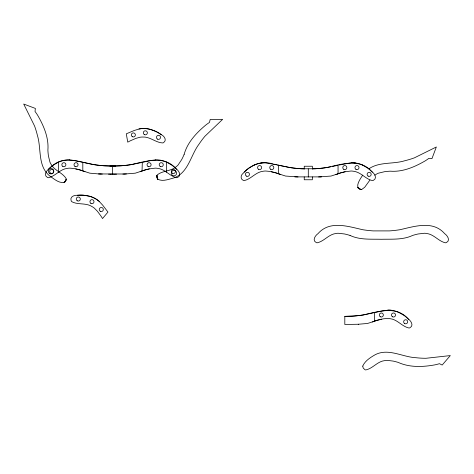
<?xml version="1.0" encoding="UTF-8"?>
<svg xmlns="http://www.w3.org/2000/svg" width="474" height="474" viewBox="0 0 474 474"><rect width="100%" height="100%" fill="white"/><g stroke="black" fill="none" stroke-linecap="round" stroke-linejoin="round"><path stroke-width="0.71" d="M66.164 179.136L65.679 180.914L64.055 182.543M157.06 175.368L156.906 177.217L157.889 179.314M66.111 179.782L66.153 179.474A2.992 2.992 0 0 0 66.087 178.508C62.438 172.506 54.196 170.616 50.919 164.04A15.553 15.553 0 0 1 49.93 162.084L48.413 155.833A67.278 67.278 0 0 1 47.892 150.098C48.899 137.792 43.774 125.894 37.736 115.425A48.727 48.727 0 0 0 36.504 113.517L35.023 111.431L35.372 108.428L23.7 104.037L34.566 125.989A87.287 87.287 0 0 1 37.428 135.487C41.534 148.818 37.517 166.024 49.622 175.878C53.829 178.71 58.912 183.539 64.346 182.383M156.888 176.008L156.953 175.706A2.992 2.992 0 0 1 157.35 174.817C162.825 170.427 171.221 171.469 176.547 166.415A15.553 15.553 0 0 0 178.147 164.911L181.708 159.554A67.278 67.278 0 0 0 184.161 154.34M184.149 154.34C187.437 142.443 196.307 133.004 205.562 125.237A48.727 48.727 0 0 1 207.369 123.862L209.478 122.41L210.178 119.466L222.644 119.335L204.928 136.245A87.287 87.287 0 0 0 198.991 144.191C190.572 155.312 188.462 172.862 173.721 177.975C168.797 179.202 162.369 182.004 157.658 179.059M362.734 175.143C360.501 178.467 353.509 188.166 361.253 189.446M369.874 180.132L364.696 187.271L361.869 189.369A2.992 2.992 0 0 1 360.904 189.44L360.596 189.393M110.389 166.048L105.595 165.87A115.775 115.775 0 0 1 93.745 164.597C80.011 162.286 63.842 155.034 51.903 166.22C48.946 168.495 41.985 174.088 47.436 177.454A2.992 2.992 0 0 0 48.372 177.72C55.257 176.346 59.848 169.242 67.148 168.412A15.678 15.678 0 0 1 69.868 168.14L74.104 168.543L79.561 169.834A51.139 51.139 0 0 1 82.808 170.853L83.631 171.161M272.692 163.909C261.915 160.402 250.248 164.993 243.091 173.354C240.697 175.078 240.211 178.971 243.174 180.333A2.992 2.992 0 0 0 244.11 180.6C250.995 179.225 255.587 172.127 262.886 171.298A15.678 15.678 0 0 1 265.6 171.019L269.842 171.422L275.299 172.72A51.139 51.139 0 0 1 278.546 173.739L278.819 173.839M374.893 175.161L376.338 174.201A15.553 15.553 0 0 1 378.293 173.211L384.544 171.701A67.278 67.278 0 0 1 390.28 171.179C402.586 172.181 414.483 167.055 424.953 161.018A48.727 48.727 0 0 0 426.861 159.785L428.946 158.31L431.95 158.654L436.341 146.981L414.389 157.848A87.287 87.287 0 0 1 404.891 160.71C393.177 164.389 379.526 161.563 369.003 168.738M254.2 165.023L249.04 168.045A38.631 38.631 0 0 0 244.282 172.103M141.353 171.215L135.291 173.176L124.976 173.999M337.091 174.1L331.024 176.055L318.593 176.944M373.607 321.514L367.54 323.469L358.267 324.252M140.168 171.701L144.38 170.178A68.92 68.92 0 0 1 149.399 168.874L155.253 168.14A15.678 15.678 0 0 1 157.966 168.412C165.266 169.242 169.858 176.346 176.743 177.72A2.992 2.992 0 0 0 177.679 177.454C181.927 175.273 178.621 170.403 175.854 168.519C164.075 155.016 145.761 161.385 131.031 164.65A115.33 115.33 0 0 1 120.657 165.805L111.378 166.06M335.906 174.58L340.119 173.057A68.92 68.92 0 0 1 345.131 171.76L350.991 171.019A15.678 15.678 0 0 1 353.705 171.292C361.004 172.127 365.596 179.225 372.481 180.6A2.992 2.992 0 0 0 373.417 180.333C377.665 178.153 374.353 173.283 371.592 171.404C359.813 157.901 341.499 164.265 326.77 167.529A115.33 115.33 0 0 1 316.395 168.685L312.473 168.88M372.422 321.994L374.567 321.153A51.139 51.139 0 0 1 377.808 320.134L383.265 318.836L387.501 318.433A15.678 15.678 0 0 1 390.221 318.706C397.52 319.541 402.112 326.639 408.997 328.014A2.992 2.992 0 0 0 409.933 327.747C414.181 325.567 410.869 320.697 408.108 318.818C396.329 305.315 378.009 311.685 363.285 314.943A115.33 115.33 0 0 1 352.911 316.099L344.811 316.359L344.811 324.477L358.463 324.246M141.489 171.161L141.898 171.007M337.221 174.047L338.051 173.739A51.139 51.139 0 0 1 341.292 172.72L345.131 171.754M373.737 321.461L374.152 321.307M142.034 170.96L142.313 162.386L150.797 160.49L155.638 159.886M374.46 321.194L376.634 320.471A68.92 68.92 0 0 1 381.647 319.174M339.088 165.023L351.376 162.772A22.266 22.266 0 0 1 355.541 162.967M344.811 316.359L351.773 316.17A115.775 115.775 0 0 0 363.623 314.89L382.192 310.95L387.886 310.186A22.266 22.266 0 0 1 392.057 310.381M142.313 162.386L131.369 164.597A115.775 115.775 0 0 1 119.519 165.87L114.732 166.048M149.393 168.868L145.554 169.834A51.139 51.139 0 0 0 142.313 170.853M332.132 166.57L338.051 165.266L338.051 173.739M330.52 166.884L327.107 167.476A115.775 115.775 0 0 1 315.257 168.756L301.334 168.756A115.775 115.775 0 0 1 289.484 167.476L277.503 165.023M126.161 165.308L125.687 165.361M125.503 165.385L124.929 165.444M124.727 165.462L123.957 165.539M77.327 195.282C74.116 194.933 69.465 197.006 71.189 200.875A2.992 2.992 0 0 0 71.734 201.681C77.89 205.052 85.972 202.564 92.098 206.623A15.678 15.678 0 0 1 94.356 208.157L97.348 211.191L100.695 215.688A51.139 51.139 0 0 1 102.52 218.555L107.965 212.068L102.68 205.159L99.362 201.586A22.266 22.266 0 0 0 96.044 199.062C90.493 195.632 83.738 194.725 77.327 195.282A38.631 38.631 0 0 1 83.578 195.223L89.473 196.23A23.961 23.961 0 0 1 99.41 201.539M123.773 165.556L122.742 165.645M126.416 173.94L122.896 174.059M321.591 176.843L320.667 176.879M124.727 174.005L98.645 173.94M320.519 176.885L296.126 176.885M115.567 166.03L115.206 166.036M115.052 166.042L109.909 166.036M114.204 166.054L104.458 165.805A115.33 115.33 0 0 1 94.089 164.65L74.264 160.479L69.482 159.886M116.539 174.165L114.975 174.171M114.56 174.177L110.643 174.177M110.389 174.177L108.534 174.165M111.283 166.06L110.916 166.054M298.033 176.944L285.567 176.055L279.5 174.1M102.295 174.065L100.287 173.999M100.138 173.999L99.025 173.952M295.823 176.879L294.798 176.838M98.953 173.952L89.829 173.176L83.768 171.215M304.118 168.88L300.196 168.685A115.33 115.33 0 0 1 289.821 167.529L275.507 164.555M102.408 165.651L99.025 165.319M273.611 164.117L274.547 164.33M276.372 164.756L265.215 162.772A22.266 22.266 0 0 0 261.05 162.967M150.217 129.349L155.822 131.428M350.055 235.442C359.784 240.051 370.858 239.009 381.327 239.275C391.797 239.009 402.87 240.051 412.599 235.442A67.278 67.278 0 0 1 418.163 233.972L424.556 233.249A15.553 15.553 0 0 1 426.736 233.504C434.036 234.34 438.628 241.438 445.513 242.812A2.992 2.992 0 0 0 446.449 242.546C450.697 240.365 447.385 235.495 444.624 233.611C432.845 220.114 414.525 226.477 399.795 229.742A115.33 115.33 0 0 1 389.427 230.897L373.228 230.897A115.33 115.33 0 0 1 362.853 229.742C348.123 226.477 329.809 220.114 318.03 233.611C315.263 235.495 311.957 240.365 316.205 242.546A2.992 2.992 0 0 0 317.142 242.812C324.026 241.438 328.618 234.334 335.918 233.504A15.553 15.553 0 0 1 338.098 233.249L344.491 233.966A67.278 67.278 0 0 1 350.055 235.436M278.955 173.893L279.37 174.047M280.685 174.58L276.472 173.057A68.92 68.92 0 0 0 271.46 171.76M84.947 171.701L80.734 170.178A68.92 68.92 0 0 0 75.722 168.874M362.391 165.023L367.551 168.045A38.631 38.631 0 0 1 372.309 172.103M161.213 134.598C155.94 130.907 149.642 128.318 143.112 128.513A22.266 22.266 0 0 0 138.977 129.041L134.314 130.474L126.285 133.816L127.761 142.159A51.139 51.139 0 0 1 130.777 140.594L135.925 138.367L140.031 137.235A15.678 15.678 0 0 1 142.751 137.033C150.086 136.583 155.839 142.781 162.86 142.935A2.992 2.992 0 0 0 163.737 142.514C167.162 140.02 164.17 135.902 161.213 134.598A38.631 38.631 0 0 0 155.828 131.422M357.994 187.627L357.829 187.325M374.567 312.68L374.567 321.153M312.354 169.088L312.354 166.244L304.249 166.244L304.237 169.088M312.354 176.921L312.354 179.764L304.249 179.764L304.237 176.921M308.296 168.945L308.296 177.063M278.54 165.266L278.54 173.739M166.652 172.151L166.652 162.138L171.813 165.165A38.631 38.631 0 0 1 176.571 169.224M112.557 166.066L112.557 174.177M82.808 162.386L82.808 170.859M58.462 172.151L58.462 162.138L53.301 165.165A38.631 38.631 0 0 0 48.549 169.224M387.886 310.115A23.961 23.961 0 0 1 398.895 312.473L404.067 315.459A38.631 38.631 0 0 1 408.819 319.517M254.212 165.059A23.961 23.961 0 0 1 265.221 162.701M351.37 162.701A23.961 23.961 0 0 1 362.379 165.059M360.524 189.298A2.02 0.581 27.1 0 1 357.817 187.538M360.856 189.659A2.02 0.373 42.1 0 1 358.694 187.917M58.48 162.173A23.961 23.961 0 0 1 69.482 159.821M155.632 159.821A23.961 23.961 0 0 1 166.641 162.173M66.016 179.853A2.02 0.581 -62.9 0 1 64.257 182.561M66.378 179.522A2.02 0.373 -47.9 0 1 64.636 181.684M157.676 179.249A2.02 0.581 82.9 0 1 156.953 176.103M157.623 178.301A2.02 0.373 67.9 0 1 156.722 175.67M138.965 128.975A23.961 23.961 0 0 1 150.211 129.384M362.746 366.112L363.203 368.008L364.891 369.673A2.992 2.992 0 0 0 365.827 369.939C372.712 368.565 377.304 361.466 384.604 360.637A15.678 15.678 0 0 1 387.323 360.359L393.177 361.093A68.92 68.92 0 0 1 398.19 362.397C409.601 367.593 422.69 367.077 434.8 364.879A48.727 48.727 0 0 0 437.016 364.37L439.481 363.694L442.183 365.045L450.3 355.583L425.954 358.285A87.287 87.287 0 0 1 416.054 357.722C402.509 357.123 388.484 347.892 375.248 354.682C370.455 357.461 364.986 360.815 362.746 366.112M90.925 203.417A2.026 2.026 0 0 0 93.994 201.711A2.026 2.026 0 0 0 90.978 199.904A2.026 2.026 0 0 0 90.925 203.417M100.245 211.244A2.026 2.026 0 0 0 103.32 209.538A2.026 2.026 0 0 0 100.304 207.731A2.026 2.026 0 0 0 100.245 211.244M77.25 200.775A2.026 2.026 0 0 0 80.325 199.068A2.026 2.026 0 0 0 77.309 197.261A2.026 2.026 0 0 0 77.25 200.775M392.484 316.762A2.026 2.026 0 0 0 395.529 315.009A2.026 2.026 0 0 0 392.484 313.249A2.026 2.026 0 0 0 392.484 316.762M380.314 316.762A2.026 2.026 0 0 0 383.353 315.009A2.026 2.026 0 0 0 380.314 313.249A2.026 2.026 0 0 0 380.314 316.762M404.654 323.529A2.026 2.026 0 0 0 407.699 321.769A2.026 2.026 0 0 0 404.654 320.015A2.026 2.026 0 0 0 404.654 323.529M258.443 169.254A2.026 2.026 0 0 0 261.63 167.778A2.026 2.026 0 0 0 258.757 165.752A2.026 2.026 0 0 0 258.443 169.254M270.613 169.254A2.026 2.026 0 0 0 273.8 167.778A2.026 2.026 0 0 0 270.927 165.752A2.026 2.026 0 0 0 270.613 169.254M246.421 176.115A2.026 2.026 0 0 0 249.466 174.355A2.026 2.026 0 0 0 246.421 172.601A2.026 2.026 0 0 0 246.421 176.115M355.968 169.348A2.026 2.026 0 0 0 359.014 167.595A2.026 2.026 0 0 0 355.968 165.835A2.026 2.026 0 0 0 355.968 169.348M343.798 169.348A2.026 2.026 0 0 0 346.838 167.595A2.026 2.026 0 0 0 343.798 165.835A2.026 2.026 0 0 0 343.798 169.348M368.138 176.115A2.026 2.026 0 0 0 371.183 174.355A2.026 2.026 0 0 0 368.138 172.601A2.026 2.026 0 0 0 368.138 176.115M62.858 166.469A2.026 2.026 0 0 0 65.898 164.709A2.026 2.026 0 0 0 62.858 162.955A2.026 2.026 0 0 0 62.858 166.469M75.028 166.469A2.026 2.026 0 0 0 78.074 164.709A2.026 2.026 0 0 0 75.028 162.955A2.026 2.026 0 0 0 75.028 166.469M50.682 173.229A2.026 2.026 0 0 0 53.728 171.475A2.026 2.026 0 0 0 50.682 169.716A2.026 2.026 0 0 0 50.682 173.229M160.23 166.469A2.026 2.026 0 0 0 163.275 164.709A2.026 2.026 0 0 0 160.23 162.955A2.026 2.026 0 0 0 160.23 166.469M148.06 166.469A2.026 2.026 0 0 0 151.099 164.709A2.026 2.026 0 0 0 148.06 162.955A2.026 2.026 0 0 0 148.06 166.469M172.406 173.229A2.026 2.026 0 0 0 175.445 171.475A2.026 2.026 0 0 0 172.406 169.716A2.026 2.026 0 0 0 172.406 173.229M49.723 173.567A2.708 2.708 0 0 0 53.781 171.221A2.708 2.708 0 0 0 49.723 168.88A2.708 2.708 0 0 0 49.723 173.567M172.429 175.35A2.708 2.708 0 0 0 176.642 173.3A2.708 2.708 0 0 0 172.761 170.676A2.708 2.708 0 0 0 172.429 175.35M144.309 134.569A2.026 2.026 0 0 0 147.367 132.839A2.026 2.026 0 0 0 144.339 131.055A2.026 2.026 0 0 0 144.309 134.569M132.323 136.678A2.026 2.026 0 0 0 135.38 134.948A2.026 2.026 0 0 0 132.353 133.164A2.026 2.026 0 0 0 132.323 136.678M157.469 139.113A2.026 2.026 0 0 0 160.526 137.383A2.026 2.026 0 0 0 157.498 135.6A2.026 2.026 0 0 0 157.469 139.113"/></g></svg>
